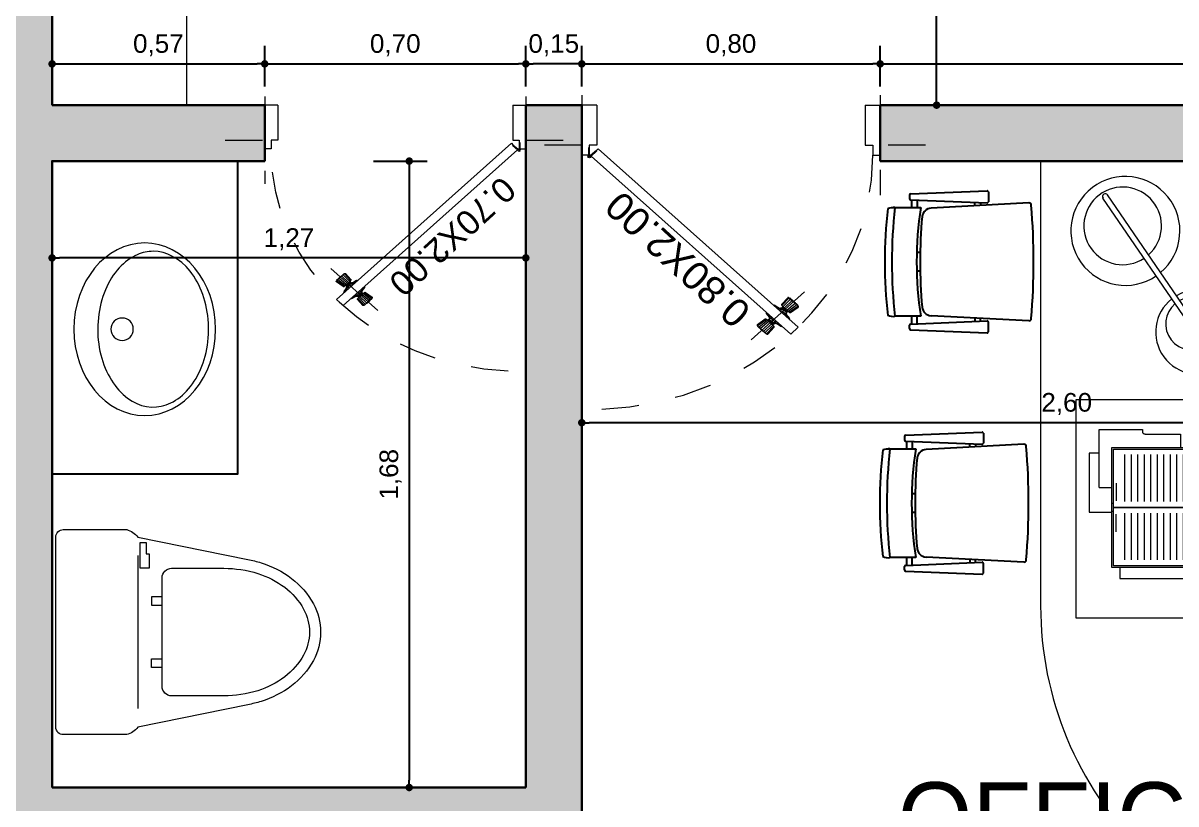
# Model space of a CAD drawing. Header units: millimetres. Extents: x 3757.5 to 3780.5, y 860.5 to 875.7.
# Drawn here: x 3761.586 to 3764.677, y 864.602 to 866.697 of the extents above; entities that cross this region are included whole.
import ezdxf

# ---------------------------------------------------------------- set-up
doc = ezdxf.new("R2010")
doc.units = ezdxf.units.MM
doc.linetypes.add('VECTORWORKS_DASH_01', pattern=[0.211654, 0.105807, -0.105846])
for name, color, linetype, lineweight in [('COTA', 1, 'Continuous', 18), ('paredes', 1, 'Continuous', 30), ('pluma1', 253, 'Continuous', 0), ('TEXTO', 7, 'Continuous', 0), ('Textos', 63, 'Continuous', 25)]:
    doc.layers.add(name, color=color, linetype=linetype, lineweight=lineweight)
for name, color, linetype in [('MUEBLES', 3, 'Continuous'), ('PISO', 9, 'Continuous'), ('PUERTAS', 9, 'Continuous'), ('puertas ventanas', 3, 'Continuous')]:
    doc.layers.add(name, color=color, linetype=linetype)
doc.styles.get("Standard").update_dxf_attribs({"font": 'arial.ttf'})
doc.styles.add('TEXTOS', font='AGENCYR.TTF')
doc.dimstyles.new('ARQUITECTURA', dxfattribs={"dimtxt": 0.05, "dimasz": 0.02, "dimexe": 0.048, "dimexo": 0.05, "dimgap": 0.02, "dimtad": 1, "dimtoh": 1, "dimzin": 1, "dimtxsty": 'Standard', "dimblk": 'DOT', "dimcen": 0.02, "dimazin": 0, "dimtfac": 1, "dimtmove": 0, "dimatfit": 3, "dimldrblk": 'ARCHTICK', "dimfxl": 1, "dimarcsym": 0})

# ---------------------------------------------------------------- blocks, each defined once
blk = doc.blocks.new('wk-lavam2')
at = {"lineweight": 0}
blk.add_circle((0, -0.1294), 0.03, dxfattribs=at)
blk.add_ellipse((0, -0.19), major_axis=(-0.2314, 0), ratio=0.821022, dxfattribs=at)
blk.add_open_spline([(-0.2089, -0.2127), (-0.2089, -0.2477), (-0.1906, -0.2836), (-0.1209, -0.3393), (-0.0698, -0.3579), (0.0368, -0.364), (0.0914, -0.3514), (0.1731, -0.3036), (0.1993, -0.2692), (0.2139, -0.1995), (0.2034, -0.163), (0.1471, -0.1012), (0.101, -0.0772), (-0.0027, -0.0591), (-0.0596, -0.0652), (-0.1512, -0.1036), (-0.1851, -0.1354), (-0.2059, -0.1837), (-0.2089, -0.1982), (-0.2089, -0.2127)], degree=3, knots=[0, 0, 0, 0, 0.746869, 0.746869, 1.493738, 1.493738, 2.240606, 2.240606, 2.987475, 2.987475, 3.734344, 3.734344, 4.481213, 4.481213, 5.228082, 5.228082, 5.97495, 5.97495, 6.283185, 6.283185, 6.283185, 6.283185], dxfattribs=at)
blk = doc.blocks.new('0-toilet')
at = {"color": 3, "lineweight": 0}
blk.add_line((-0.205, -0.23), (0.205, -0.23), dxfattribs=at)
for points in [[(0.255, -0.01), (-0.255, -0.01, 0.414214), (-0.275, -0.03), (-0.275, -0.2, 0.169378), (-0.255, -0.23), (-0.1948, -0.5252, 0.027054), (-0.1858, -0.5605, 0.086097), (-0.1441, -0.6418, 0.105977), (-0.0762, -0.7005, 0.126142), (0, -0.72, 0.126142), (0.0762, -0.7005, 0.105977), (0.1441, -0.6418, 0.086097), (0.1858, -0.5605, 0.027054), (0.1948, -0.5252), (0.255, -0.23, 0.169378), (0.275, -0.2), (0.275, -0.03, 0.414214)], [(-0.1711, -0.3205), (-0.1711, -0.46, 0.075898), (-0.1572, -0.5516, 0.086097), (-0.1201, -0.6237, 0.105977), (-0.0617, -0.6742, 0.126142), (0, -0.69, 0.126142), (0.0617, -0.6742, 0.105977), (0.1201, -0.6237, 0.086097), (0.1572, -0.5516, 0.075898), (0.1711, -0.46), (0.1711, -0.3205, 0.414214), (0.1456, -0.295), (-0.1456, -0.295, 0.414214)]]:
    blk.add_lwpolyline(points, format="xyb", close=True, dxfattribs=at)
blk.add_lwpolyline([(-0.1715, -0.2358), (-0.2403, -0.2358), (-0.2403, -0.252), (-0.2097, -0.252), (-0.2097, -0.2601), (-0.1715, -0.2601), (-0.1715, -0.252)], close=True, dxfattribs=at)
for points in [[(-0.095, -0.295), (-0.095, -0.2663), (-0.072, -0.2663), (-0.072, -0.295)], [(0.095, -0.295), (0.095, -0.2663), (0.072, -0.2663), (0.072, -0.295)]]:
    blk.add_lwpolyline(points, dxfattribs=at)
blk = doc.blocks.new('_Dot')
at = {"color": 0, "linetype": 'ByBlock', "lineweight": -2}
blk.add_line((-0.5, 0), (-1, 0), dxfattribs=at)
at = {"color": 0, "linetype": 'ByBlock', "const_width": 0.5}
blk.add_lwpolyline([(-0.25, 0, 1), (0.25, 0, 1)], format="xyb", close=True, dxfattribs=at)
blk = doc.blocks.new('*D368')
at = {"color": 0, "lineweight": -2, "transparency": 16777216}
for p, q in [((3763.0837, 865.6749), (3763.0837, 865.6729)), ((3765.6837, 865.6749), (3765.6837, 865.6729)), ((3765.6637, 865.6249), (3763.1037, 865.6249))]:
    blk.add_line(p, q, dxfattribs=at)
at = {"layer": 'Defpoints', "color": 0, "transparency": 16777216}
for p in [(3763.0837, 865.6249), (3763.0837, 865.6249), (3765.6837, 865.6249)]:
    blk.add_point(p, dxfattribs=at)
at = {"color": 0, "lineweight": -2, "transparency": 16777216, "xscale": 0.02, "yscale": 0.02, "zscale": 0.02, "rotation": 180}
blk.add_blockref('_Dot', (3763.0837, 865.6249), dxfattribs=at)
at = {"color": 0, "lineweight": -2, "transparency": 16777216, "xscale": 0.02, "yscale": 0.02, "zscale": 0.02}
blk.add_blockref('_Dot', (3765.6837, 865.6249), dxfattribs=at)
at = {"color": 0, "lineweight": 0, "transparency": 16777216, "insert": (3764.3837, 865.6749), "char_height": 0.05, "attachment_point": 5}
blk.add_mtext('2,60', dxfattribs=at)
blk = doc.blocks.new('_ArchTick')
at = {"layer": 'COTA', "color": 0, "linetype": 'Continuous', "const_width": 0.15}
blk.add_lwpolyline([(-0.5, -0.5), (0.5, 0.5)], dxfattribs=at)
blk = doc.blocks.new('*D369')
at = {"color": 0, "lineweight": -2, "transparency": 16777216}
for p, q in [((3763.0837, 866.5265), (3763.0837, 866.6352)), ((3763.8837, 866.5265), (3763.8837, 866.6352)), ((3763.1037, 866.5872), (3763.8637, 866.5872))]:
    blk.add_line(p, q, dxfattribs=at)
at = {"layer": 'Defpoints', "color": 0, "transparency": 16777216}
for p in [(3763.8837, 866.5872), (3763.0837, 866.4765), (3763.8837, 866.4765)]:
    blk.add_point(p, dxfattribs=at)
at = {"color": 0, "lineweight": -2, "transparency": 16777216, "xscale": 0.02, "yscale": 0.02, "zscale": 0.02, "rotation": 180}
blk.add_blockref('_Dot', (3763.0837, 866.5872), dxfattribs=at)
at = {"color": 0, "lineweight": -2, "transparency": 16777216, "xscale": 0.02, "yscale": 0.02, "zscale": 0.02}
blk.add_blockref('_Dot', (3763.8837, 866.5872), dxfattribs=at)
at = {"color": 0, "lineweight": 0, "transparency": 16777216, "insert": (3763.4837, 866.6372), "char_height": 0.05, "attachment_point": 5}
blk.add_mtext('0,80', dxfattribs=at)
blk = doc.blocks.new('*D325')
at = {"color": 0, "lineweight": -2, "transparency": 16777216}
for p, q in [((3763.8837, 866.5265), (3763.8837, 866.6352)), ((3765.8337, 866.5265), (3765.8337, 866.6352)), ((3763.9037, 866.5872), (3765.8137, 866.5872))]:
    blk.add_line(p, q, dxfattribs=at)
at = {"layer": 'Defpoints', "color": 0, "transparency": 16777216}
for p in [(3765.8337, 866.5872), (3763.8837, 866.4765), (3765.8337, 866.4765)]:
    blk.add_point(p, dxfattribs=at)
at = {"color": 0, "lineweight": -2, "transparency": 16777216, "xscale": 0.02, "yscale": 0.02, "zscale": 0.02, "rotation": 180}
blk.add_blockref('_Dot', (3763.8837, 866.5872), dxfattribs=at)
at = {"color": 0, "lineweight": -2, "transparency": 16777216, "xscale": 0.02, "yscale": 0.02, "zscale": 0.02}
blk.add_blockref('_Dot', (3765.8337, 866.5872), dxfattribs=at)
at = {"color": 0, "lineweight": 0, "transparency": 16777216, "insert": (3764.8587, 866.6372), "char_height": 0.05, "attachment_point": 5}
blk.add_mtext('1,95', dxfattribs=at)
blk = doc.blocks.new('*D370')
at = {"color": 0, "lineweight": -2, "transparency": 16777216}
for p, q in [((3762.9337, 866.5265), (3762.9337, 866.6352)), ((3763.0837, 866.5265), (3763.0837, 866.6352)), ((3763.0637, 866.5872), (3762.9537, 866.5872))]:
    blk.add_line(p, q, dxfattribs=at)
at = {"layer": 'Defpoints', "color": 0, "transparency": 16777216}
for p in [(3762.9337, 866.5872), (3762.9337, 866.4765), (3763.0837, 866.4765)]:
    blk.add_point(p, dxfattribs=at)
at = {"color": 0, "lineweight": -2, "transparency": 16777216, "xscale": 0.02, "yscale": 0.02, "zscale": 0.02, "rotation": 180}
blk.add_blockref('_Dot', (3762.9337, 866.5872), dxfattribs=at)
at = {"color": 0, "lineweight": -2, "transparency": 16777216, "xscale": 0.02, "yscale": 0.02, "zscale": 0.02}
blk.add_blockref('_Dot', (3763.0837, 866.5872), dxfattribs=at)
at = {"color": 0, "lineweight": 0, "transparency": 16777216, "insert": (3763.0087, 866.6372), "char_height": 0.05, "attachment_point": 5}
blk.add_mtext('0,15', dxfattribs=at)
blk = doc.blocks.new('*D326')
at = {"color": 0, "lineweight": -2, "transparency": 16777216}
for p, q in [((3762.2337, 866.5265), (3762.2337, 866.6352)), ((3762.9337, 866.5265), (3762.9337, 866.6352)), ((3762.2537, 866.5872), (3762.9137, 866.5872))]:
    blk.add_line(p, q, dxfattribs=at)
at = {"layer": 'Defpoints', "color": 0, "transparency": 16777216}
for p in [(3762.9337, 866.5872), (3762.2337, 866.4765), (3762.9337, 866.4765)]:
    blk.add_point(p, dxfattribs=at)
at = {"color": 0, "lineweight": -2, "transparency": 16777216, "xscale": 0.02, "yscale": 0.02, "zscale": 0.02, "rotation": 180}
blk.add_blockref('_Dot', (3762.2337, 866.5872), dxfattribs=at)
at = {"color": 0, "lineweight": -2, "transparency": 16777216, "xscale": 0.02, "yscale": 0.02, "zscale": 0.02}
blk.add_blockref('_Dot', (3762.9337, 866.5872), dxfattribs=at)
at = {"color": 0, "lineweight": 0, "transparency": 16777216, "insert": (3762.5837, 866.6372), "char_height": 0.05, "attachment_point": 5}
blk.add_mtext('0,70', dxfattribs=at)
blk = doc.blocks.new('*D327')
at = {"color": 0, "lineweight": -2, "transparency": 16777216}
for p, q in [((3761.6637, 866.5265), (3761.6637, 866.6352)), ((3762.2337, 866.5265), (3762.2337, 866.6352)), ((3761.6837, 866.5872), (3762.2137, 866.5872))]:
    blk.add_line(p, q, dxfattribs=at)
at = {"layer": 'Defpoints', "color": 0, "transparency": 16777216}
for p in [(3762.2337, 866.5872), (3761.6637, 866.4765), (3762.2337, 866.4765)]:
    blk.add_point(p, dxfattribs=at)
at = {"color": 0, "lineweight": -2, "transparency": 16777216, "xscale": 0.02, "yscale": 0.02, "zscale": 0.02, "rotation": 180}
blk.add_blockref('_Dot', (3761.6637, 866.5872), dxfattribs=at)
at = {"color": 0, "lineweight": -2, "transparency": 16777216, "xscale": 0.02, "yscale": 0.02, "zscale": 0.02}
blk.add_blockref('_Dot', (3762.2337, 866.5872), dxfattribs=at)
at = {"color": 0, "lineweight": 0, "transparency": 16777216, "insert": (3761.9487, 866.6372), "char_height": 0.05, "attachment_point": 5}
blk.add_mtext('0,57', dxfattribs=at)
blk = doc.blocks.new('*D328')
at = {"color": 0, "lineweight": -2, "transparency": 16777216}
for p, q in [((3762.5256, 866.3265), (3762.6691, 866.3265)), ((3762.6211, 866.3065), (3762.6211, 864.6665)), ((3762.5256, 864.6465), (3762.6691, 864.6465))]:
    blk.add_line(p, q, dxfattribs=at)
at = {"layer": 'Defpoints', "color": 0, "transparency": 16777216}
for p in [(3762.4756, 866.3265), (3762.4756, 864.6465), (3762.6211, 864.6465)]:
    blk.add_point(p, dxfattribs=at)
at = {"color": 0, "lineweight": -2, "transparency": 16777216, "xscale": 0.02, "yscale": 0.02, "zscale": 0.02}
for p, rotation in [((3762.6211, 866.3265), 90), ((3762.6211, 864.6465), 270)]:
    blk.add_blockref('_Dot', p, dxfattribs=dict(at, rotation=rotation))
at = {"color": 0, "lineweight": 0, "transparency": 16777216, "insert": (3762.5711, 865.4865), "char_height": 0.05, "attachment_point": 5, "rotation": 90}
blk.add_mtext('1,68', dxfattribs=at)
blk = doc.blocks.new('*D371')
at = {"color": 0, "lineweight": -2, "transparency": 16777216}
for p, q in [((3761.6637, 866.0651), (3761.6637, 866.1148)), ((3762.9337, 866.0651), (3762.9337, 866.1148)), ((3762.9137, 866.0668), (3761.6837, 866.0668))]:
    blk.add_line(p, q, dxfattribs=at)
at = {"layer": 'Defpoints', "color": 0, "transparency": 16777216}
for p in [(3761.6637, 866.0668), (3761.6637, 866.0151), (3762.9337, 866.0151)]:
    blk.add_point(p, dxfattribs=at)
at = {"color": 0, "lineweight": -2, "transparency": 16777216, "xscale": 0.02, "yscale": 0.02, "zscale": 0.02, "rotation": 180}
blk.add_blockref('_Dot', (3761.6637, 866.0668), dxfattribs=at)
at = {"color": 0, "lineweight": -2, "transparency": 16777216, "xscale": 0.02, "yscale": 0.02, "zscale": 0.02}
blk.add_blockref('_Dot', (3762.9337, 866.0668), dxfattribs=at)
at = {"color": 0, "lineweight": 0, "transparency": 16777216, "insert": (3762.2987, 866.1168), "char_height": 0.05, "attachment_point": 5}
blk.add_mtext('1,27', dxfattribs=at)
blk = doc.blocks.new('*D376')
at = {"color": 0, "lineweight": -2, "transparency": 16777216}
for p, q in [((3764.0904, 871.2165), (3763.987, 871.2165)), ((3764.035, 866.4965), (3764.035, 871.1965)), ((3764.0904, 866.4765), (3763.987, 866.4765))]:
    blk.add_line(p, q, dxfattribs=at)
at = {"layer": 'Defpoints', "color": 0, "transparency": 16777216}
for p in [(3764.035, 871.2165), (3764.1404, 871.2165), (3764.1404, 866.4765)]:
    blk.add_point(p, dxfattribs=at)
at = {"color": 0, "lineweight": -2, "transparency": 16777216, "xscale": 0.02, "yscale": 0.02, "zscale": 0.02}
for p, rotation in [((3764.035, 871.2165), 90), ((3764.035, 866.4765), 270)]:
    blk.add_blockref('_Dot', p, dxfattribs=dict(at, rotation=rotation))
at = {"color": 0, "lineweight": 0, "transparency": 16777216, "insert": (3763.985, 868.8465), "char_height": 0.05, "attachment_point": 5, "rotation": 90}
blk.add_mtext('4,74', dxfattribs=at)
blk = doc.blocks.new('escr-4')
at = {"layer": 'MUEBLES', "color": 43, "linetype": 'ByBlock', "lineweight": 0, "ltscale": 0.5, "true_color": 0xb4a884}
for p, q in [((54.5553, 49.3015), (53.1364, 49.3015)), ((54.5553, 47.6722), (54.5553, 49.3015)), ((53.1204, 48.7222), (53.7404, 48.7222)), ((54.0404, 47.6722), (54.0404, 48.4222)), ((54.0404, 47.6722), (54.5553, 47.6722))]:
    blk.add_line(p, q, dxfattribs=at)
at = {"layer": 'MUEBLES', "color": 43, "lineweight": 0, "true_color": 0xb4a884}
for p, q in [((53.0978, 49.1884), (53.795, 49.1884)), ((53.0978, 48.7578), (53.0978, 49.1884)), ((53.795, 49.1884), (53.795, 48.7578)), ((53.4361, 49.1466), (53.4361, 49.0748)), ((53.6234, 49.1466), (53.4361, 49.1466)), ((53.6234, 49.1144), (53.6234, 49.1466)), ((53.5142, 49.1144), (53.6993, 49.1144)), ((53.5142, 49.1144), (53.5142, 49.0748)), ((53.6993, 49.1144), (53.6993, 48.9768)), ((53.4379, 49.0687), (53.4379, 49.0748)), ((53.4629, 49.0687), (53.4629, 49.0748)), ((54.0071, 48.809), (54.4372, 49.1025)), ((54.0172, 48.7942), (54.4473, 49.0877)), ((53.2241, 49.0485), (53.2241, 48.7782)), ((53.2589, 49.0485), (53.2241, 49.0485)), ((53.3724, 49.0604), (53.429, 49.0604)), ((53.5284, 49.0604), (53.4718, 49.0604)), ((53.2832, 49.0326), (53.4326, 49.0326)), ((53.2832, 49.0119), (53.4326, 49.0119)), ((53.4696, 49.0326), (53.619, 49.0326)), ((53.4696, 49.0119), (53.619, 49.0119)), ((52.3257, 48.9463), (52.3569, 48.9776)), ((53.2832, 48.9912), (53.4326, 48.9912)), ((53.2832, 48.9705), (53.4326, 48.9705)), ((53.4696, 48.9912), (53.619, 48.9912)), ((53.4696, 48.9705), (53.619, 48.9705)), ((53.6849, 48.9685), (53.6849, 48.8558)), ((53.6993, 48.9768), (53.6932, 48.9768)), ((53.2832, 48.9498), (53.4326, 48.9498)), ((53.2832, 48.9291), (53.4326, 48.9291)), ((53.4696, 48.9498), (53.619, 48.9498)), ((53.4696, 48.9291), (53.619, 48.9291)), ((53.2832, 48.9084), (53.4326, 48.9084)), ((53.2832, 48.8877), (53.4326, 48.8877)), ((53.4696, 48.9084), (53.619, 48.9084)), ((53.4696, 48.8877), (53.619, 48.8877)), ((53.2832, 48.8669), (53.4326, 48.8669)), ((53.4696, 48.8669), (53.619, 48.8669)), ((53.6849, 48.8558), (53.6421, 48.8558)), ((52.5868, 48.7869), (52.5868, 48.8265)), ((52.5917, 48.7869), (52.5917, 48.8265)), ((53.2832, 48.8462), (53.4326, 48.8462)), ((53.2832, 48.8255), (53.4326, 48.8255)), ((53.4696, 48.8462), (53.619, 48.8462)), ((53.4696, 48.8255), (53.619, 48.8255)), ((53.2241, 48.7782), (53.4113, 48.7782)), ((53.4113, 48.7782), (53.4113, 48.8028)), ((53.4379, 48.8075), (53.4379, 48.8028)), ((53.4629, 48.8075), (53.4629, 48.8028)), ((52.5655, 48.7501), (52.5312, 48.7303)), ((52.568, 48.7458), (52.5337, 48.726)), ((52.6105, 48.7458), (52.6448, 48.726)), ((52.613, 48.7501), (52.6472, 48.7303)), ((53.795, 48.7578), (53.0978, 48.7578)), ((52.6775, 48.4861), (52.7661, 48.575)), ((53.1759, 48.5237), (53.1977, 48.1086)), ((53.6759, 48.5237), (53.6541, 48.1086)), ((53.9001, 48.4082), (53.9001, 47.771)), ((53.9001, 48.4082), (54.0404, 48.4082)), ((53.1378, 48.0215), (53.1243, 48.3465)), ((53.1293, 48.3517), (53.1707, 48.3517)), ((53.1622, 48.0215), (53.1757, 48.3465)), ((53.6896, 48.0215), (53.6761, 48.3465)), ((53.7225, 48.3517), (53.6811, 48.3517)), ((53.714, 48.0215), (53.7275, 48.3465)), ((53.1745, 48.3179), (53.1867, 48.3179)), ((53.6773, 48.3179), (53.6651, 48.3179)), ((53.1879, 48.2939), (53.1735, 48.2939)), ((53.6639, 48.2939), (53.6783, 48.2939)), ((53.1634, 48.0503), (53.1959, 48.0503)), ((53.1957, 47.9394), (53.1957, 48.0647)), ((53.3859, 48.0629), (53.3859, 48.048)), ((53.4659, 48.0629), (53.4659, 48.048)), ((53.6568, 48.0648), (53.6568, 47.9555)), ((53.6884, 48.0503), (53.6568, 48.0503)), ((53.1428, 48.0167), (53.1572, 48.0167)), ((53.1624, 48.0263), (53.1957, 48.0263)), ((53.6568, 48.0263), (53.6894, 48.0263)), ((53.709, 48.0167), (53.6946, 48.0167)), ((53.9001, 47.771), (54.0404, 47.771))]:
    blk.add_line(p, q, dxfattribs=at)
at = {"layer": 'MUEBLES', "color": 43, "linetype": 'ByBlock', "lineweight": 0, "true_color": 0xb4a884}
for p, q in [((54.0404, 48.1565), (54.0404, 48.4222)), ((53.9197, 47.8495), (53.9197, 48.3321)), ((53.9197, 48.3321), (54.0404, 48.3321)), ((53.9356, 48.3099), (53.9356, 48.2813)), ((54.0404, 48.3099), (53.9356, 48.3099)), ((53.9356, 48.2813), (53.9547, 48.2813)), ((53.9356, 48.2655), (53.9356, 48.0781)), ((53.9547, 48.2655), (53.9356, 48.2655)), ((53.9547, 48.2813), (53.9547, 48.2655)), ((53.9737, 48.2686), (53.9547, 48.2686)), ((53.9737, 48.2782), (53.9737, 48.2686)), ((53.9928, 48.2782), (53.9737, 48.2782)), ((53.9737, 48.2623), (53.9737, 48.0781)), ((53.9928, 48.2845), (53.9928, 48.2782)), ((54.015, 48.2845), (53.9928, 48.2845)), ((53.9928, 48.2718), (53.9928, 48.075)), ((54.0118, 48.2813), (54.0118, 48.0654)), ((54.015, 48.2909), (54.015, 48.2845)), ((54.0309, 48.2909), (54.015, 48.2909)), ((53.9356, 48.2369), (53.9547, 48.2369)), ((53.9547, 48.2369), (53.9547, 48.1035)), ((54.4793, 48.2311), (54.4062, 48.2311)), ((54.4062, 48.2311), (54.4062, 47.9771)), ((54.4793, 48.2311), (54.4793, 47.9771)), ((54.0404, 48.1502), (54.0404, 48.0898)), ((53.9547, 48.1035), (53.9356, 48.1035)), ((53.9356, 48.0781), (53.9547, 48.0781)), ((53.9547, 48.0781), (53.9547, 48.0559)), ((54.0404, 48.0803), (54.0404, 48.0041)), ((53.9356, 48.0559), (53.9356, 48.0273)), ((53.9547, 48.0559), (53.9356, 48.0559)), ((53.9578, 48.075), (53.9769, 48.075)), ((53.9769, 48.075), (53.9769, 48.0654)), ((53.9769, 48.0654), (53.9928, 48.0654)), ((53.9928, 48.0654), (53.9928, 48.0527)), ((53.9928, 48.0527), (54.0118, 48.0527)), ((54.0118, 48.0591), (54.0309, 48.0591)), ((54.0118, 48.0527), (54.0118, 48.0591)), ((53.9356, 48.0273), (54.0404, 48.0273)), ((53.9356, 48.021), (53.9578, 48.021)), ((53.9356, 47.9607), (53.9356, 48.021)), ((53.9578, 48.021), (53.9578, 48.0019)), ((53.9928, 48.021), (54.0404, 48.021)), ((53.9928, 47.9607), (53.9928, 48.021)), ((53.9578, 48.0019), (53.9769, 48.0019)), ((53.9578, 47.9797), (53.9578, 47.9607)), ((53.9769, 47.9797), (53.9578, 47.9797)), ((53.9769, 48.0019), (53.9769, 47.9797)), ((54.4793, 47.9771), (54.4062, 47.9771)), ((53.9578, 47.9607), (53.9356, 47.9607)), ((53.9388, 47.8749), (53.9388, 47.9511)), ((53.9388, 47.9511), (54.0404, 47.9511)), ((53.9547, 47.948), (53.9547, 47.913)), ((53.9737, 47.9511), (53.9737, 47.8972)), ((54.0404, 47.9607), (53.9928, 47.9607)), ((53.9959, 47.948), (53.9959, 47.8972)), ((54.015, 47.9511), (54.015, 47.8972)), ((53.9547, 47.913), (53.9388, 47.913)), ((53.9388, 47.894), (53.9737, 47.894)), ((53.9737, 47.894), (54.015, 47.894)), ((53.9737, 47.894), (53.9737, 47.8781)), ((54.015, 47.894), (54.015, 47.8781)), ((54.0404, 47.8749), (53.9388, 47.8749)), ((54.0404, 47.8495), (53.9197, 47.8495)), ((53.9935, 47.771), (53.9935, 47.7365)), ((53.9935, 47.7365), (54.0404, 47.7365))]:
    blk.add_line(p, q, dxfattribs=at)
at = {"layer": 'MUEBLES', "color": 43, "lineweight": 0, "true_color": 0xb4a884}
for points in [[(53.2589, 48.8028), (53.2589, 49.0748), (53.6421, 49.0748), (53.6421, 48.8028)], [(53.264, 48.8075), (53.264, 49.0687), (53.4504, 49.0687), (53.4504, 48.8075)], [(53.4504, 48.8075), (53.4504, 49.0687), (53.6368, 49.0687), (53.6368, 48.8075)]]:
    blk.add_lwpolyline(points, close=True, dxfattribs=at)
at = {"layer": 'MUEBLES', "color": 43, "linetype": 'ByBlock', "lineweight": 0, "true_color": 0xb4a884}
for points in [[(54.3857, 48.3881), (54.3307, 48.3599)], [(54.3307, 47.8472), (54.3307, 48.3599)], [(54.341, 48.3652), (54.341, 47.8416)], [(54.3857, 47.8205), (54.3307, 47.8472)], [(54.2187, 47.7477), (54.1489, 47.7477), (54.1489, 47.7879), (54.2187, 47.7879)]]:
    blk.add_lwpolyline(points, dxfattribs=at)
for points in [[(54.3857, 48.3881), (54.4062, 48.3881), (54.4062, 47.8201), (54.3857, 47.8201)], [(54.1968, 47.7721), (54.2167, 47.7721), (54.2167, 47.7691), (54.1968, 47.7691)]]:
    blk.add_lwpolyline(points, close=True, dxfattribs=at)
at = {"layer": 'MUEBLES', "color": 43, "lineweight": 0, "true_color": 0xb4a884}
for radius in [0.0705, 0.0212]:
    blk.add_circle((52.5892, 48.761), radius, dxfattribs=at)
for centre, radius, start, end in [((53.1364, 48.2015), 1.1, 90, 135.1225), ((54.3326, 49.0311), 0.1738, 220.2178, 214.3118), ((54.3488, 49.0397), 0.1238, 221.6459, 213.3493), ((54.4422, 49.0951), 0.00894, 304.3118, 124.3118), ((53.6932, 48.9685), 0.00828, 90, 180), ((54.0101, 48.8003), 0.1343, 38.1061, 30.4681), ((54.0365, 48.8183), 0.0843, 40.3645, 28.1801), ((52.5892, 48.761), 0.0656, 92.0788, 207.8429), ((52.5892, 48.761), 0.0656, 332.1571, 87.8429), ((52.5892, 48.761), 0.0261, 95.4298, 204.5702), ((52.5892, 48.761), 0.0261, 335.4298, 84.5702), ((54.0121, 48.8016), 0.00894, 124.3118, 304.3118), ((52.5892, 48.761), 0.0261, 215.4298, 324.5702), ((52.5892, 48.761), 0.0656, 212.1571, 327.9212), ((53.1204, 48.2222), 0.5, 90, 135.1225), ((53.1859, 48.5237), 0.01, 90, 180), ((53.4259, 45.6784), 2.8654, 85.1954, 94.8046), ((53.6659, 48.5237), 0.01, 0, 90), ((53.1293, 48.3467), 0.005, 90, 182.3787), ((53.1707, 48.3467), 0.005, 357.6213, 90), ((53.6811, 48.3467), 0.005, 90, 182.3787), ((53.7225, 48.3467), 0.005, 357.6213, 90), ((53.2376, 48.1107), 0.04, 183, 264.6533), ((53.6142, 48.1107), 0.04, 275.3467, 357), ((53.4259, 49.5907), 1.5433, 261.4207, 278.604), ((53.4259, 50.2827), 2.2202, 265.0383, 274.9617), ((53.1428, 48.0217), 0.005, 182.3787, 270), ((53.1572, 48.0217), 0.005, 270, 357.6213), ((53.6946, 48.0217), 0.005, 182.3787, 270), ((53.709, 48.0217), 0.005, 270, 357.6213), ((53.266, 47.9494), 0.0706, 175.0845, 200.4162), ((53.4262, 49.9666), 2.0243, 263.4602, 276.5398), ((53.5865, 47.9494), 0.0706, 339.5838, 4.9155), ((53.4262, 49.9666), 2.0543, 263.6732, 276.3268)]:
    blk.add_arc(centre, radius, start, end, dxfattribs=at)
at = {"layer": 'MUEBLES', "color": 43, "linetype": 'ByBlock', "lineweight": 0, "ltscale": 0.5, "true_color": 0xb4a884}
for centre, radius, start, end in [((52.5016, 48.7162), 0.2896, 127.3998, 307.3998), ((53.7404, 48.4222), 0.3, 360, 90)]:
    blk.add_arc(centre, radius, start, end, dxfattribs=at)
at = {"layer": 'MUEBLES', "color": 43, "linetype": 'ByBlock', "lineweight": 0, "true_color": 0xb4a884}
blk.add_arc((54.2011, 47.7678), 0.0268, 313.5451, 48.7705, dxfattribs=at)
blk = doc.blocks.new('A$C19821001')
at = {"layer": 'MUEBLES', "color": 43, "true_color": 0xb4a884}
for p, q in [((-0.2543, 0.1521), (-0.236, -0.197)), ((0.1661, 0.1521), (0.1478, -0.197)), ((-0.2864, -0.2702), (-0.2977, 0.003)), ((-0.2935, 0.0074), (-0.2587, 0.0074)), ((-0.2658, -0.2702), (-0.2545, 0.003)), ((0.1776, -0.2702), (0.1663, 0.003)), ((0.2053, 0.0074), (0.1705, 0.0074)), ((0.1982, -0.2702), (0.2095, 0.003)), ((-0.2555, -0.021), (-0.2452, -0.021)), ((0.1673, -0.021), (0.157, -0.021)), ((-0.2442, -0.0412), (-0.2563, -0.0412)), ((0.156, -0.0412), (0.1681, -0.0412)), ((-0.2648, -0.246), (-0.2375, -0.246)), ((-0.2377, -0.3392), (-0.2377, -0.2339)), ((-0.0777, -0.2354), (-0.0777, -0.2479)), ((-0.0105, -0.2354), (-0.0105, -0.2479)), ((0.15, -0.2338), (0.15, -0.3257)), ((0.1766, -0.246), (0.15, -0.246)), ((-0.2822, -0.2743), (-0.27, -0.2743)), ((-0.2657, -0.2662), (-0.2377, -0.2662)), ((0.15, -0.2662), (0.1775, -0.2662)), ((0.194, -0.2743), (0.1818, -0.2743))]:
    blk.add_line(p, q, dxfattribs=at)
for centre, radius, start, end in [((-0.0441, -2.2404), 2.4093, 85.1954, 94.8046), ((-0.2459, 0.1521), 0.00841, 90, 180), ((0.1577, 0.1521), 0.00841, 0, 90), ((-0.2935, 0.0032), 0.0042, 90, 182.3787), ((-0.2587, 0.0032), 0.0042, 357.6213, 90), ((0.1705, 0.0032), 0.0042, 90, 182.3787), ((0.2053, 0.0032), 0.0042, 357.6213, 90), ((-0.2024, -0.1952), 0.0336, 183, 264.6533), ((0.1142, -0.1952), 0.0336, 275.3467, 357), ((-0.0441, 1.0493), 1.2977, 261.4207, 278.604), ((-0.0441, 1.6311), 1.8669, 265.0383, 274.9617), ((-0.2822, -0.2701), 0.0042, 182.3787, 270), ((-0.27, -0.2701), 0.0042, 270, 357.6213), ((0.1818, -0.2701), 0.0042, 182.3787, 270), ((0.194, -0.2701), 0.0042, 270, 357.6213), ((-0.1786, -0.3308), 0.0593, 175.0845, 200.4162), ((-0.0438, 1.3653), 1.7021, 263.4602, 276.5398), ((0.0909, -0.3308), 0.0593, 339.5838, 4.9155), ((-0.0438, 1.3653), 1.7273, 263.6732, 276.3268)]:
    blk.add_arc(centre, radius, start, end, dxfattribs=at)
blk = doc.blocks.new('A$C48EE1E47')
at = {"layer": 'PISO', "linetype": 'VECTORWORKS_DASH_01', "lineweight": 0}
for p, q in [((0, 0), (0, 0.1627)), ((0.1501, 0), (-0.1501, 0)), ((0.1501, -0.8007), (-0.1501, -0.8007)), ((0, -0.9218), (0, -0.8007))]:
    blk.add_line(p, q, dxfattribs=at)
at = {"layer": 'PISO', "color": 42, "lineweight": 0}
for p, q in [((-0.4414, -0.598), (-0.5853, -0.4542)), ((-0.5412, -0.5122), (-0.5638, -0.4923)), ((-0.5377, -0.5086), (-0.5596, -0.4881)), ((-0.5307, -0.5017), (-0.5514, -0.4798)), ((-0.5273, -0.4982), (-0.5471, -0.4756)), ((-0.5245, -0.4954), (-0.5435, -0.472)), ((-0.5232, -0.4939), (-0.5418, -0.4708)), ((-0.5456, -0.5163), (-0.5686, -0.4977)), ((-0.544, -0.515), (-0.5675, -0.496)), ((-0.5424, -0.5317), (-0.5341, -0.5189)), ((-0.536, -0.5157), (-0.5388, -0.5129)), ((-0.5354, -0.515), (-0.5382, -0.5122)), ((-0.5371, -0.5264), (-0.5322, -0.517)), ((-0.5341, -0.5138), (-0.5369, -0.511)), ((-0.5321, -0.5118), (-0.5349, -0.509)), ((-0.5314, -0.5208), (-0.5301, -0.5149)), ((-0.5277, -0.5074), (-0.5305, -0.5046)), ((-0.5257, -0.5054), (-0.5285, -0.5026)), ((-0.527, -0.5163), (-0.5279, -0.5126)), ((-0.5244, -0.5041), (-0.5272, -0.5013)), ((-0.5232, -0.5125), (-0.5268, -0.5116)), ((-0.5238, -0.5035), (-0.5266, -0.5007)), ((-0.5187, -0.508), (-0.5246, -0.5093)), ((-0.5131, -0.5024), (-0.5225, -0.5072)), ((-0.5077, -0.497), (-0.5206, -0.5053)), ((-0.4897, -0.5258), (-0.4945, -0.5352)), ((-0.4843, -0.5204), (-0.4926, -0.5333)), ((-0.519, -0.5551), (-0.5062, -0.5469)), ((-0.5137, -0.5498), (-0.5043, -0.5449)), ((-0.508, -0.5442), (-0.5022, -0.5429)), ((-0.5035, -0.5397), (-0.4999, -0.5406)), ((-0.5029, -0.5487), (-0.5001, -0.5515)), ((-0.5023, -0.5481), (-0.4995, -0.5509)), ((-0.5022, -0.5567), (-0.4833, -0.5802)), ((-0.501, -0.5468), (-0.4982, -0.5496)), ((-0.4998, -0.5359), (-0.4989, -0.5395)), ((-0.4995, -0.554), (-0.4796, -0.5766)), ((-0.4991, -0.5448), (-0.4963, -0.5476)), ((-0.4953, -0.5314), (-0.4966, -0.5373)), ((-0.4959, -0.5504), (-0.4754, -0.5723)), ((-0.4946, -0.5404), (-0.4918, -0.5432)), ((-0.4926, -0.5384), (-0.4899, -0.5412)), ((-0.4914, -0.5371), (-0.4886, -0.5399)), ((-0.4908, -0.5365), (-0.488, -0.5393)), ((-0.489, -0.5435), (-0.4671, -0.5641)), ((-0.4855, -0.54), (-0.4629, -0.5599)), ((-0.4827, -0.5372), (-0.4592, -0.5562)), ((-0.4812, -0.5359), (-0.4581, -0.5545)), ((-0.5036, -0.5583), (-0.4849, -0.5814))]:
    blk.add_line(p, q, dxfattribs=at)
at = {"layer": 'PISO', "linetype": 'VECTORWORKS_DASH_01', "lineweight": 0}
blk.add_arc((-0.034, -0.0204), 0.7603, 182.5074, 270.3028, dxfattribs=at)
at = {"layer": 'PUERTAS', "color": 34, "lineweight": 0}
for p, q in [((-0.03, 0), (0.12, 0)), ((0.12, -0.04), (0.12, 0)), ((-0.0079, -0.018), (-0.0311, -0.018)), ((-0.0079, -0.02), (-0.0303, -0.02)), ((-0.03, -0.018), (-0.03, 0)), ((-0.0079, -0.02), (-0.0079, -0.018)), ((0, -0.02), (-0.0079, -0.02)), ((0, -0.04), (0, -0.02)), ((-0.011, -0.0443), (-0.0159, -0.0394)), ((0.12, -0.04), (0, -0.04)), ((0, -0.7606), (0, -0.7806)), ((0.12, -0.7606), (0, -0.7606)), ((0.12, -0.7606), (0.12, -0.8007)), ((-0.03, -0.7806), (-0.03, -0.8007)), ((0, -0.7806), (-0.03, -0.7806)), ((0.12, -0.8007), (-0.03, -0.8007))]:
    blk.add_line(p, q, dxfattribs=at)
at = {"layer": 'PUERTAS', "color": 243, "lineweight": 0}
for p, q in [((-0.033, -0.0252), (-0.5683, -0.5605)), ((-0.0173, -0.0408), (-0.0338, -0.0244)), ((-0.0159, -0.0394), (-0.0317, -0.0236)), ((-0.5477, -0.581), (-0.011, -0.0443)), ((-0.0173, -0.0408), (-0.0159, -0.0394)), ((-0.5477, -0.581), (-0.5683, -0.5605))]:
    blk.add_line(p, q, dxfattribs=at)
at = {"layer": 'PUERTAS', "color": 42, "lineweight": 0}
for p, q in [((-0.5681, -0.4966), (-0.5555, -0.484)), ((-0.5673, -0.4943), (-0.5562, -0.4832)), ((-0.5665, -0.495), (-0.5673, -0.4943)), ((-0.5566, -0.4828), (-0.5604, -0.4866)), ((-0.5599, -0.487), (-0.5604, -0.4866)), ((-0.5566, -0.4828), (-0.5529, -0.4791)), ((-0.5452, -0.4722), (-0.5562, -0.4832)), ((-0.5429, -0.4714), (-0.5555, -0.484)), ((-0.5525, -0.4795), (-0.5529, -0.4791)), ((-0.5444, -0.4729), (-0.5452, -0.4722)), ((-0.5235, -0.4919), (-0.5399, -0.4716)), ((-0.5236, -0.4946), (-0.5343, -0.5052)), ((-0.5475, -0.516), (-0.5679, -0.4995)), ((-0.5449, -0.5158), (-0.5343, -0.5052)), ((-0.5445, -0.5334), (-0.5368, -0.5218)), ((-0.5421, -0.5131), (-0.542, -0.5132)), ((-0.5391, -0.5132), (-0.5327, -0.5068)), ((-0.5362, -0.5159), (-0.539, -0.5131)), ((-0.5368, -0.5218), (-0.5366, -0.5217)), ((-0.5366, -0.5189), (-0.5365, -0.519)), ((-0.5365, -0.5162), (-0.5299, -0.5096)), ((-0.5262, -0.5003), (-0.5327, -0.5068)), ((-0.5233, -0.503), (-0.5299, -0.5096)), ((-0.5264, -0.4973), (-0.5262, -0.4975)), ((-0.5236, -0.5033), (-0.5264, -0.5005)), ((-0.5206, -0.5029), (-0.5205, -0.5029)), ((-0.5176, -0.5027), (-0.5178, -0.5028)), ((-0.5061, -0.495), (-0.5176, -0.5027)), ((-0.503, -0.4952), (-0.5032, -0.495)), ((-0.4823, -0.5188), (-0.4899, -0.5304)), ((-0.4825, -0.5158), (-0.4823, -0.516)), ((-0.5443, -0.5364), (-0.5445, -0.5362)), ((-0.5207, -0.5572), (-0.5091, -0.5495)), ((-0.5091, -0.5495), (-0.5089, -0.5494)), ((-0.5061, -0.5493), (-0.5062, -0.5492)), ((-0.5034, -0.5492), (-0.4968, -0.5426)), ((-0.5031, -0.5576), (-0.4925, -0.547)), ((-0.5031, -0.5489), (-0.5003, -0.5517)), ((-0.5005, -0.5519), (-0.494, -0.5454)), ((-0.5004, -0.5549), (-0.5005, -0.5547)), ((-0.4903, -0.536), (-0.4968, -0.5426)), ((-0.4876, -0.5389), (-0.494, -0.5454)), ((-0.4819, -0.5364), (-0.4925, -0.547)), ((-0.4905, -0.5363), (-0.4877, -0.5391)), ((-0.4901, -0.5333), (-0.4902, -0.5332)), ((-0.4899, -0.5304), (-0.4901, -0.5305)), ((-0.4846, -0.5391), (-0.4848, -0.5389)), ((-0.4792, -0.5362), (-0.4588, -0.5527)), ((-0.4587, -0.5556), (-0.4712, -0.5682)), ((-0.5237, -0.557), (-0.5235, -0.5572)), ((-0.5032, -0.5603), (-0.4868, -0.5806)), ((-0.4838, -0.5808), (-0.4712, -0.5682)), ((-0.4823, -0.5793), (-0.4816, -0.58)), ((-0.4816, -0.58), (-0.4705, -0.5689)), ((-0.4742, -0.5727), (-0.4738, -0.5731)), ((-0.4701, -0.5694), (-0.4738, -0.5731)), ((-0.4595, -0.5579), (-0.4705, -0.5689)), ((-0.4701, -0.5694), (-0.4664, -0.5656)), ((-0.4668, -0.5652), (-0.4664, -0.5656)), ((-0.4602, -0.5572), (-0.4595, -0.5579))]:
    blk.add_line(p, q, dxfattribs=at)
at = {"layer": 'PUERTAS', "color": 34, "lineweight": 0}
for radius in [0.00388, 0.00188]:
    blk.add_circle((-0.0341, -0.0205), radius, dxfattribs=at)
at = {"layer": 'PUERTAS', "color": 42, "lineweight": 0}
for centre, start, end in [((-0.5415, -0.4728), 38.9236, 135), ((-0.525, -0.4932), 315, 38.9236), ((-0.5047, -0.4964), 45, 135), ((-0.5666, -0.498), 135, 231.0764), ((-0.5463, -0.5144), 231.0764, 315), ((-0.5406, -0.5118), 225, 315), ((-0.5351, -0.5176), 135, 219.7428), ((-0.538, -0.5202), 315, 39.7428), ((-0.5276, -0.4989), 315, 45), ((-0.5219, -0.5044), 50.2572, 135), ((-0.5192, -0.5014), 230.2572, 315), ((-0.4837, -0.5174), 315, 45), ((-0.5431, -0.5348), 135, 225), ((-0.5075, -0.5508), 50.2572, 135), ((-0.5048, -0.5478), 230.2572, 315), ((-0.4991, -0.5533), 135, 225), ((-0.4887, -0.5319), 135, 219.7428), ((-0.4917, -0.5346), 315, 39.7428), ((-0.4862, -0.5404), 45, 135), ((-0.4804, -0.5378), 51.0764, 135), ((-0.4601, -0.5542), 315, 51.0764), ((-0.5221, -0.5558), 225, 315), ((-0.5017, -0.559), 135, 218.9236), ((-0.4852, -0.5794), 218.9236, 315)]:
    blk.add_arc(centre, 0.002, start, end, dxfattribs=at)

msp = doc.modelspace()

# ---------------------------------------------------------------- hatches: boundary and pattern name
at = {"true_color": 0xb9c2b1}
h = msp.add_hatch(color=9, dxfattribs=at)
h.paths.add_polyline_path([(3768.6937, 871.2165), (3768.6937, 871.3665), (3767.2537, 871.3665), (3767.2537, 871.2165)], flags=17)
h.paths.add_polyline_path([(3761.5137, 870.2664), (3761.6637, 870.2664), (3761.6637, 871.2165), (3764.5637, 871.2165), (3764.5637, 867.8665), (3764.7137, 867.8665), (3764.7137, 871.2165), (3765.4037, 871.2165), (3765.4037, 871.3665), (3761.5136, 871.3665)], flags=17)
h.paths.add_polyline_path([(3770.4037, 871.2165), (3770.4037, 871.3665), (3768.8937, 871.3665), (3768.8937, 871.2165)], flags=17)
h.paths.add_polyline_path([(3770.5037, 869.8165), (3770.5037, 871.1665), (3770.6537, 871.1665), (3770.6537, 869.8165)], flags=17)
h.paths.add_polyline_path([(3770.6537, 869.6165), (3770.5137, 869.6165), (3770.5137, 869.0365), (3770.6377, 869.0365), (3770.6537, 869.0365)], flags=17)
h.paths.add_polyline_path([(3770.5137, 867.4265), (3770.5137, 866.8665), (3770.6637, 866.8665), (3770.6637, 867.4265)], flags=17)
h.paths.add_polyline_path([(3777.3237, 863.7265), (3777.3237, 863.5765), (3770.8137, 863.5765), (3770.8137, 863.7265), (3772.1737, 863.7265), (3772.1737, 864.2265), (3772.3237, 864.2265), (3772.3237, 863.7265)])
h.paths.add_polyline_path([(3771.6042, 866.6649), (3772.1737, 866.6665), (3772.1737, 866.1665), (3772.3237, 866.1565), (3772.3237, 866.8165), (3771.6137, 866.8071)], flags=17)
h.paths.add_polyline_path([(3767.8437, 864.5265), (3767.6937, 864.5265), (3767.6937, 863.7265), (3765.8337, 863.7265), (3765.8337, 866.4765), (3763.8837, 866.4765), (3763.8837, 866.3265), (3765.6837, 866.3265), (3765.6837, 863.7265), (3763.0837, 863.7265), (3763.0837, 866.4765), (3762.9337, 866.4765), (3762.9337, 864.6465), (3761.6637, 864.6465), (3761.6637, 866.3265), (3762.2337, 866.3265), (3762.2337, 866.4765), (3761.6637, 866.4765), (3761.6637, 867.8665), (3761.5137, 867.8665), (3761.5137, 864.4965), (3762.9337, 864.4965), (3762.9337, 863.7265), (3758.0737, 863.7265), (3758.0737, 872.5352), (3777.3199, 872.5437), (3777.3199, 872.6881), (3757.9237, 872.6881), (3757.9237, 863.5765), (3770.5637, 863.5765), (3770.5637, 863.7265), (3767.8437, 863.7265)])
h.paths.add_polyline_path([(3767.6937, 865.8965), (3767.8437, 865.8965), (3767.8437, 866.4761), (3767.6937, 866.4765)])

# ---------------------------------------------------------------- linework, layer by layer
at = {"lineweight": 0}
msp.add_lwpolyline([(3761.6637, 867.3765), (3762.0237, 867.3765), (3762.0237, 866.4765), (3761.6637, 866.4765), (3761.6637, 867.3765)], dxfattribs=at)
at = {"color": 7, "true_color": 0xededed}
msp.add_lwpolyline([(3761.6637, 865.4865), (3761.6637, 866.3265), (3762.161, 866.3265), (3762.161, 865.4865)], close=True, dxfattribs=at)
at = {"layer": 'paredes'}
for p, q in [((3762.9337, 864.6465), (3762.9337, 866.4765)), ((3763.0837, 863.7265), (3763.0837, 866.4765)), ((3762.9337, 864.6465), (3761.6637, 864.6465)), ((3763.0837, 864.4965), (3763.0837, 864.6465))]:
    msp.add_line(p, q, dxfattribs=at)
for points in [[(3761.5137, 866.4765), (3761.5137, 867.8665), (3761.6637, 867.8665), (3761.6637, 866.4765)], [(3761.6637, 866.4765), (3762.2337, 866.4765)], [(3762.2337, 866.3265), (3762.2337, 866.4765)], [(3762.9337, 866.4765), (3763.0837, 866.4765)], [(3763.8837, 866.4765), (3765.6837, 866.4765)], [(3763.8837, 866.3265), (3763.8837, 866.4765)], [(3761.6637, 864.6465), (3761.6637, 866.3265), (3761.6637, 866.3265), (3762.2337, 866.3265)], [(3763.8837, 866.3265), (3765.6837, 866.3265)]]:
    msp.add_lwpolyline(points, dxfattribs=at)

# ---------------------------------------------------------------- block references
at = {"color": 7, "true_color": 0xededed, "xscale": 0.7519270422462796, "yscale": 0.7519270422462796, "zscale": 0.7519270422462796, "rotation": 270}
for p in [(3764.1681, 866.023), (3764.1547, 865.3758)]:
    msp.add_blockref('A$C19821001', p, dxfattribs=at)
at = {"layer": 'MUEBLES', "xscale": 0.8408431538714943, "yscale": 0.8408431538714943, "zscale": 0.8408431538714943, "rotation": 90}
msp.add_blockref('escr-4', (3805.7685, 820.454), dxfattribs=at)
at = {"layer": 'puertas ventanas', "xscale": -1, "rotation": 90}
msp.add_blockref('wk-lavam2', (3761.7221, 865.8756), dxfattribs=at)
at = {"layer": 'puertas ventanas', "lineweight": 0, "xscale": -1, "rotation": 89.9999999999805}
msp.add_blockref('0-toilet', (3761.6637, 865.0633), dxfattribs=at)
at = {"layer": 'Textos'}
for p, xscale, yscale, zscale, rotation in [((3762.9337, 866.3828), -0.7806006761581036, 0.8742727572969906, 0.7806006761581036, 270), ((3763.0837, 866.3694), 0.8921150584661687, 0.9991688654820113, 0.8921150584661687, 90)]:
    msp.add_blockref('A$C48EE1E47', p, dxfattribs=dict(at, xscale=xscale, yscale=yscale, zscale=zscale, rotation=rotation))

# ---------------------------------------------------------------- texts
at = {"layer": 'pluma1'}
for s, insert, char_height, width, attachment_point, rotation in [('0.70X2.00', (3762.9134, 866.241), 0.06552, 1.192501, 1, 222.5028), ('0.80X2.00', (3763.5428, 865.9297), 0.07488, 1.362859, 7, 137.4972)]:
    msp.add_mtext(s, dxfattribs=dict(at, insert=insert, char_height=char_height, width=width, attachment_point=attachment_point, rotation=rotation))
at = {"layer": 'TEXTO', "ltscale": 0.25, "style": 'TEXTOS'}
msp.add_text('OFFICE', height=0.19292, dxfattribs=at).set_placement((3763.9306, 864.4677))

# ---------------------------------------------------------------- dimensions: what is measured, and where the dimension line sits
at = {"lineweight": 0}
for base, p1, p2, angle, picture, middle in [((3764.035, 871.2165), (3764.1404, 866.4765), (3764.1404, 871.2165), 90, '*D376', (3763.985, 868.8465)), ((3762.2337, 866.5872), (3761.6637, 866.4765), (3762.2337, 866.4765), 180, '*D327', (3761.9487, 866.6372)), ((3762.9337, 866.5872), (3762.2337, 866.4765), (3762.9337, 866.4765), 180, '*D326', (3762.5837, 866.6372)), ((3763.8837, 866.5872), (3763.0837, 866.4765), (3763.8837, 866.4765), 180, '*D369', (3763.4837, 866.6372)), ((3765.8337, 866.5872), (3763.8837, 866.4765), (3765.8337, 866.4765), 180, '*D325', (3764.8587, 866.6372)), ((3762.6211, 864.6465), (3762.4756, 866.3265), (3762.4756, 864.6465), 90, '*D328', (3762.5711, 865.4865)), ((3761.6637, 866.0668), (3762.9337, 866.0151), (3761.6637, 866.0151), 180, '*D371', (3762.2987, 866.1168)), ((3763.0837, 865.6249), (3765.6837, 865.6249), (3763.0837, 865.6249), 180, '*D368', (3764.3837, 865.6749))]:
    dim = msp.add_linear_dim(base=base, p1=p1, p2=p2, angle=angle, dimstyle='ARQUITECTURA', dxfattribs=at)
    dim.commit()
    dim.dimension.update_dxf_attribs({"geometry": picture, "text_midpoint": middle})
dim = msp.add_linear_dim(base=(3762.9337, 866.5872), p1=(3763.0837, 866.4765), p2=(3762.9337, 866.4765), angle=180, dimstyle='ARQUITECTURA', dxfattribs=at)
dim.commit()
dim.dimension.update_dxf_attribs({"geometry": '*D370', "text_midpoint": (3763.0087, 866.5872), "dimtype": 160})

doc.saveas('drawing.dxf')
